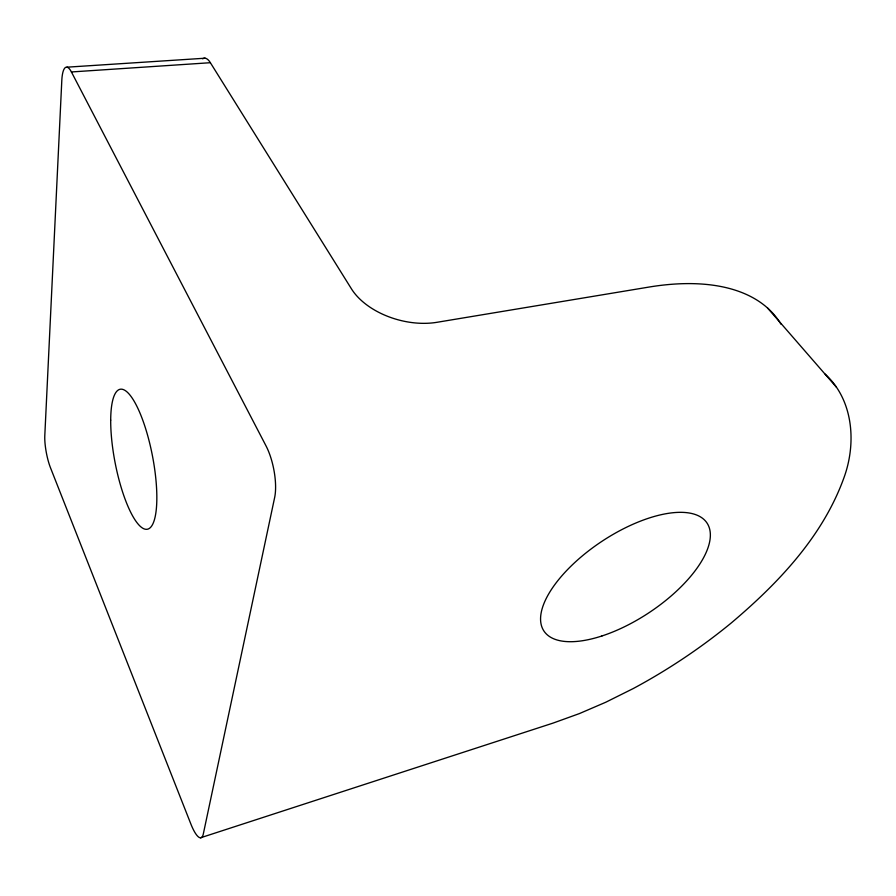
<?xml version="1.0" encoding="UTF-8"?>
<svg xmlns="http://www.w3.org/2000/svg" width="896" height="896" viewBox="0 0 896 896"><rect width="100%" height="100%" fill="white"/><g stroke="black" fill="none" stroke-linecap="round" stroke-linejoin="round"><path stroke-width="1.34" d="M200.525 837.794L553.034 723.106L579.421 713.574L605.741 702.251L633.136 688.61C667.643 670.096 700.314 648.278 730.621 623.493L731.662 622.63C779.016 582.557 823.894 535.248 844.704 475.608C856.408 441.582 852.992 399.504 825.115 374.102M71.411 71.96L266.022 445.883A36.624 12.51 78.5 0 1 274.646 497.538L203.314 833.963A28.728 7.146 75.7 0 1 190.882 824.051L50.49 467.779A23.33 5.085 79.2 0 1 44.8 435.669L61.802 80.55A29.781 7.638 82.5 0 1 71.411 71.96L210.37 62.709L351.445 288.848A64.064 39.771 15.2 0 0 436.968 322.302L648.771 287.101A268.766 135.363 -33.7 0 1 780.942 324.15M67.01 67.178L205.139 58.206M767.514 307.966L836.382 387.15M202.686 58.845A28.448 9.576 83.7 0 1 210.37 62.709M601.933 635.97A97.81 42.762 -33.5 0 0 707.851 524.429A97.81 42.762 -33.5 0 0 566.574 570.629A97.81 42.762 -33.5 0 0 601.933 635.97M110.701 420.123A71.31 18.984 79 0 0 145.051 529.166A71.31 18.984 79 0 0 145.566 428.434A71.31 18.984 79 0 0 110.701 420.123"/></g></svg>
